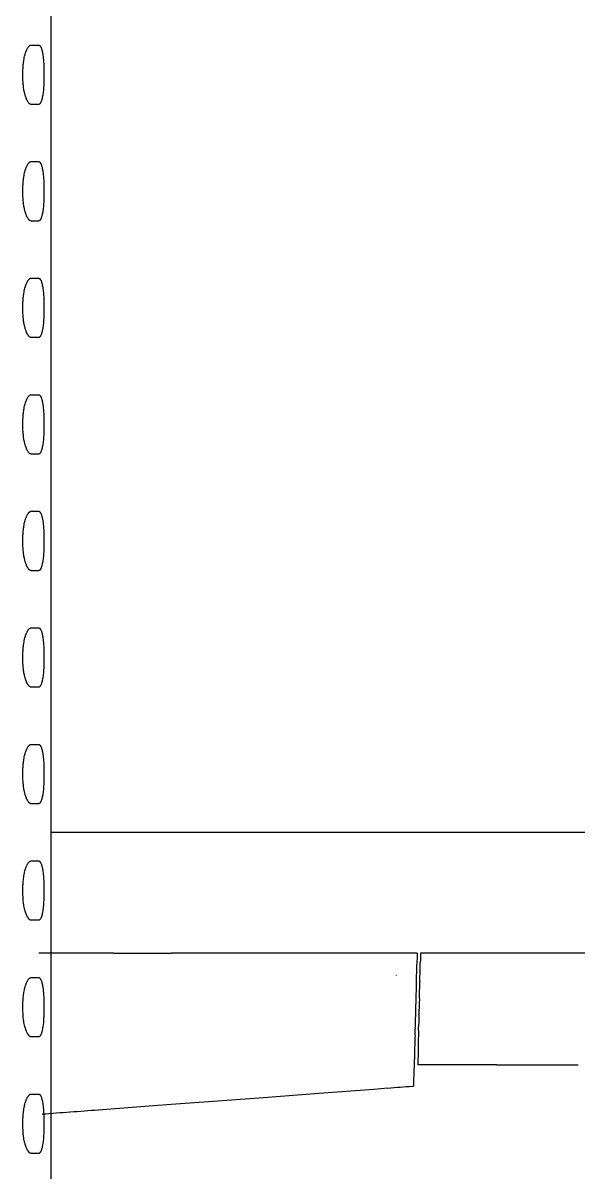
# Model space of a CAD drawing. Extents: x -62750 to 17911, y -49048 to 6133.
# Drawn here: x 1635 to 4178, y -31781 to -26522 of the extents above; entities that cross this region are included whole.
import ezdxf

# ---------------------------------------------------------------- set-up
doc = ezdxf.new("R2010")
doc.units = 0
doc.linetypes.add('DASHED', pattern=[15, 12, -3])
doc.layers.get('0').update_dxf_attribs({"linetype": 'CONTINUOUS'})

msp = doc.modelspace()

# ---------------------------------------------------------------- linework, layer by layer
at = {"color": 7}
for p, q in [((1763.7, -42697.5), (1763.7, -25158.8)), ((1673.6, -26623), (1706.6, -26623)), ((1731, -26745), (1731, -26773)), ((1706.6, -26895), (1673.6, -26895)), ((1673.6, -27156.4), (1706.6, -27156.4)), ((1635.1, -27306.4), (1635.1, -27278.4)), ((1706.6, -27428.4), (1673.6, -27428.4)), ((1673.6, -27689.8), (1706.6, -27689.8)), ((1635.1, -27839.8), (1635.1, -27811.8)), ((1706.6, -27961.8), (1673.6, -27961.8)), ((1673.6, -28223.2), (1706.6, -28223.2)), ((1635.1, -28373.2), (1635.1, -28345.2)), ((1706.6, -28495.2), (1673.6, -28495.2)), ((1673.6, -28756.6), (1706.6, -28756.6)), ((1635.1, -28906.6), (1635.1, -28878.6)), ((1706.6, -29028.6), (1673.6, -29028.6)), ((1673.6, -29290), (1706.6, -29290)), ((1731, -29412), (1731, -29440)), ((1706.6, -29562), (1673.6, -29562)), ((1673.6, -29823.4), (1706.6, -29823.4)), ((1731, -29945.4), (1731, -29973.4)), ((1706.6, -30095.4), (1673.6, -30095.4)), ((1673.6, -30356.8), (1706.6, -30356.8)), ((1731, -30478.8), (1731, -30506.8)), ((1706.6, -30628.8), (1673.6, -30628.8)), ((2391.1, -30779), (2313.6, -30779)), ((2565.6, -30779), (2391.1, -30779)), ((2732.8, -30779), (2565.6, -30779)), ((2814.9, -30779), (2732.8, -30779)), ((3074.5, -30779), (2814.9, -30779)), ((3307.3, -30779), (3074.5, -30779)), ((3441.3, -30779), (3307.3, -30779)), ((3804.1, -30779.2), (3456.7, -30779.2)), ((4259.7, -30779.2), (3804.1, -30779.2)), ((1673.6, -30890.2), (1706.6, -30890.2)), ((3436, -31009.3), (3438.3, -30909.3)), ((1731, -31012.2), (1731, -31040.2)), ((1706.6, -31162.2), (1673.6, -31162.2)), ((1673.6, -31423.6), (1706.6, -31423.6)), ((2485.5, -31457.9), (2737.8, -31438.9)), ((2737.8, -31438.9), (2814.9, -31433.1)), ((2814.9, -31433.1), (2990, -31420)), ((2990, -31420), (3242.1, -31401)), ((3242.1, -31401), (3307.3, -31396.1)), ((1980.4, -31495.7), (2233.1, -31476.8)), ((2233.1, -31476.8), (2313.6, -31470.8)), ((1731, -31545.6), (1731, -31573.6)), ((1706.6, -31695.6), (1673.6, -31695.6))]:
    msp.add_line(p, q, dxfattribs=at)
at = {"color": 7, "ltscale": 0.35}
for p, q in [((1635.1, -26759), (1635.1, -26745)), ((1635.1, -26773), (1635.1, -26759)), ((1731, -27278.4), (1731, -27292.4)), ((1731, -27292.4), (1731, -27306.4)), ((1731, -27811.8), (1731, -27825.8)), ((1731, -27825.8), (1731, -27839.8)), ((1731, -28345.2), (1731, -28359.2)), ((1731, -28359.2), (1731, -28373.2)), ((1731, -28878.6), (1731, -28892.6)), ((1731, -28892.6), (1731, -28906.6)), ((1635.1, -29426), (1635.1, -29412)), ((1635.1, -29440), (1635.1, -29426)), ((1635.1, -29959.4), (1635.1, -29945.4)), ((1635.1, -29973.4), (1635.1, -29959.4)), ((1635.1, -30492.8), (1635.1, -30478.8)), ((1635.1, -30506.8), (1635.1, -30492.8)), ((1635.1, -31026.2), (1635.1, -31012.2)), ((1635.1, -31040.2), (1635.1, -31026.2)), ((1635.1, -31559.6), (1635.1, -31545.6)), ((1635.1, -31573.6), (1635.1, -31559.6))]:
    msp.add_line(p, q, dxfattribs=at)
at = {"color": 7, "linetype": 'DASHED', "ltscale": 0.03623}
msp.add_line((3344.6, -30881.2), (3344.6, -30882.7), dxfattribs=at)
at = {"color": 7, "ltscale": 0.123324}
msp.add_line((3438.3, -30909.3), (3438.5, -30904.4), dxfattribs=at)
at = {"color": 7, "ltscale": 0.083815}
msp.add_line((3453.7, -30907.4), (3453.6, -30910.7), dxfattribs=at)
at = {"color": 7, "ltscale": 0.061442}
msp.add_line((3435.9, -31011.7), (3436, -31009.3), dxfattribs=at)
at = {"color": 7, "ltscale": 0.268784}
msp.add_line((3447, -31134.8), (3446.8, -31145.6), dxfattribs=at)
at = {"color": 7, "ltscale": 0.111529}
msp.add_line((3419.3, -31387.7), (3423.7, -31387.4), dxfattribs=at)
at = {"color": 7}
for points in [[(1635.1, -26745), (1635.1, -26738.8), (1635.3, -26732.6), (1635.5, -26728.2), (1635.7, -26723.9), (1636, -26719.8), (1636.3, -26715.6), (1636.7, -26711.7), (1637.1, -26707.8), (1637.5, -26704), (1638, -26700.2), (1638.5, -26696.6), (1639.1, -26693.1), (1640.2, -26686.7), (1641.4, -26680.4), (1642.7, -26674.6), (1644, -26669.4), (1645.4, -26664.3), (1646.9, -26659.4), (1648.3, -26655.3), (1649.7, -26651.3), (1651.3, -26647.5), (1652.9, -26644), (1653.7, -26642.3), (1654.5, -26640.6), (1656.1, -26637.7), (1657.7, -26635.1), (1659.3, -26632.8), (1660.1, -26631.7), (1660.9, -26630.7), (1661.7, -26629.8), (1662.5, -26628.9), (1663.6, -26627.8), (1664.6, -26626.9), (1665.7, -26626), (1666.5, -26625.4), (1667.3, -26624.9), (1668.6, -26624.2), (1669.8, -26623.7), (1671.1, -26623.3), (1672.4, -26623.1), (1673.6, -26623)], [(1706.6, -26623), (1707.5, -26623.1), (1708.4, -26623.3), (1709.2, -26623.6), (1710.1, -26624), (1710.9, -26624.6), (1711.8, -26625.2), (1712.6, -26626.1), (1713.2, -26626.7), (1713.7, -26627.3), (1714.7, -26628.8), (1715.6, -26630.1), (1716.4, -26631.6), (1717.2, -26633.2), (1717.8, -26634.5), (1718.4, -26635.9), (1719.5, -26638.8), (1720.5, -26641.8), (1721.5, -26645.3), (1722.5, -26649.1), (1723.5, -26653.3), (1724.4, -26657.8), (1724.9, -26660.7), (1725.5, -26663.8), (1726.4, -26670.1), (1727.3, -26676.6), (1728.1, -26683.4), (1728.8, -26690.4)], [(1728.8, -26690.4), (1729.2, -26695.5), (1729.6, -26700.7), (1730.1, -26709.4), (1730.5, -26718.2), (1730.8, -26727), (1731, -26736), (1731, -26745)], [(1673.6, -26895), (1672.4, -26894.9), (1671.2, -26894.7), (1670.1, -26894.4), (1669.1, -26894), (1668, -26893.5), (1666.9, -26892.8), (1666.2, -26892.3), (1665.5, -26891.8), (1664, -26890.6), (1662.6, -26889.2), (1661.2, -26887.6), (1659.8, -26885.9), (1658.5, -26884), (1657.1, -26881.9), (1656.3, -26880.5), (1655.4, -26879.1), (1654.6, -26877.5), (1653.7, -26875.8), (1652.1, -26872.4), (1650.6, -26868.7), (1649.2, -26865.2), (1647.8, -26861.5), (1646.5, -26857.6), (1645.3, -26853.6), (1644.6, -26850.8), (1643.8, -26848.1), (1643.1, -26845.2), (1642.4, -26842.2), (1641.5, -26838), (1640.6, -26833.7), (1639.8, -26829.2), (1639, -26824.3), (1638.2, -26819.3), (1637.5, -26814.2), (1636.9, -26808.7), (1636.4, -26803.1), (1635.9, -26797.2), (1635.6, -26791.2), (1635.3, -26785.1), (1635.1, -26779.1), (1635.1, -26773)], [(1731, -26773), (1731, -26780.6), (1730.9, -26788.1), (1730.6, -26798.2), (1730.2, -26807.5), (1729.7, -26815.9), (1729.1, -26823.7), (1728.5, -26830.7), (1727.8, -26837.2), (1727.1, -26843.1), (1726.3, -26848.8), (1725.5, -26853.8), (1724.7, -26858.7), (1723.7, -26863.8), (1722.5, -26868.7), (1722, -26871), (1721.3, -26873.3), (1720.7, -26875.4), (1720.1, -26877.5), (1719.1, -26880.4), (1718, -26883), (1717, -26885.2), (1715.9, -26887.3), (1715.4, -26888.3), (1714.8, -26889.1), (1714.3, -26889.9), (1713.7, -26890.7), (1712.9, -26891.6), (1712.2, -26892.4), (1711.4, -26893.1), (1710.8, -26893.5), (1710.2, -26893.9), (1709.3, -26894.4), (1708.4, -26894.7), (1707.5, -26894.9), (1706.6, -26895)], [(1635.1, -27278.4), (1635.1, -27272.2), (1635.3, -27266), (1635.5, -27261.6), (1635.7, -27257.3), (1636, -27253.1), (1636.3, -27249), (1636.7, -27245.1), (1637.1, -27241.2), (1637.5, -27237.3), (1638, -27233.6), (1638.5, -27230), (1639.1, -27226.5), (1640.2, -27220.1), (1641.4, -27213.8), (1642.7, -27208), (1644, -27202.8), (1645.4, -27197.7), (1646.9, -27192.8), (1648.3, -27188.7), (1649.7, -27184.7), (1651.3, -27180.9), (1652.9, -27177.3), (1653.7, -27175.7), (1654.5, -27174), (1656.1, -27171.1), (1657.7, -27168.5), (1659.3, -27166.2), (1660.1, -27165.1), (1660.9, -27164.1), (1661.7, -27163.2), (1662.5, -27162.3), (1663.6, -27161.2), (1664.6, -27160.3), (1665.7, -27159.4), (1666.5, -27158.8), (1667.3, -27158.3), (1668.6, -27157.6), (1669.8, -27157.1), (1671.1, -27156.7), (1672.4, -27156.5), (1673.6, -27156.4)], [(1706.6, -27156.4), (1707.5, -27156.5), (1708.4, -27156.7), (1709.2, -27157), (1710.1, -27157.4), (1710.9, -27158), (1711.8, -27158.7), (1712.6, -27159.5), (1713.2, -27160.1), (1713.7, -27160.7), (1714.7, -27162.2), (1715.6, -27163.5), (1716.4, -27165), (1717.2, -27166.6), (1717.8, -27167.9), (1718.4, -27169.3), (1719.5, -27172.2), (1720.5, -27175.2), (1721.5, -27178.7), (1722.5, -27182.5), (1723.5, -27186.7), (1724.4, -27191.2), (1724.9, -27194.1), (1725.5, -27197.2), (1726.4, -27203.5), (1727.3, -27210), (1728.1, -27216.8), (1728.8, -27223.8)], [(1728.8, -27223.8), (1729.2, -27228.9), (1729.6, -27234.1), (1730.1, -27242.8), (1730.5, -27251.6), (1730.8, -27260.4), (1731, -27269.4), (1731, -27278.4)], [(1673.6, -27428.4), (1672.4, -27428.3), (1671.2, -27428.1), (1670.1, -27427.8), (1669.1, -27427.4), (1668, -27426.9), (1666.9, -27426.2), (1666.2, -27425.8), (1665.5, -27425.2), (1664, -27424), (1662.6, -27422.6), (1661.2, -27421), (1659.8, -27419.3), (1658.5, -27417.4), (1657.1, -27415.3), (1656.3, -27413.9), (1655.4, -27412.5), (1654.6, -27410.9), (1653.7, -27409.2), (1652.1, -27405.8), (1650.6, -27402.1), (1649.2, -27398.6), (1647.8, -27394.9), (1646.5, -27391), (1645.3, -27387), (1644.6, -27384.2), (1643.8, -27381.5), (1643.1, -27378.6), (1642.4, -27375.6), (1641.5, -27371.4), (1640.6, -27367.1), (1639.8, -27362.6), (1639, -27357.7), (1638.2, -27352.7), (1637.5, -27347.6), (1636.9, -27342.1), (1636.4, -27336.5), (1635.9, -27330.6), (1635.6, -27324.6), (1635.3, -27318.5), (1635.1, -27312.5), (1635.1, -27306.4)], [(1731, -27306.4), (1731, -27313.9), (1730.9, -27321.4), (1730.6, -27331.6), (1730.2, -27340.9), (1729.7, -27349.3), (1729.1, -27357.1), (1728.5, -27364.1), (1727.8, -27370.6), (1727.1, -27376.5), (1726.3, -27382.2), (1725.5, -27387.2), (1724.7, -27392.1), (1723.7, -27397.2), (1722.5, -27402.1), (1722, -27404.4), (1721.3, -27406.7), (1720.7, -27408.8), (1720.1, -27410.9), (1719.1, -27413.8), (1718, -27416.4), (1717, -27418.6), (1715.9, -27420.7), (1715.4, -27421.7), (1714.8, -27422.5), (1714.3, -27423.3), (1713.7, -27424.1), (1712.9, -27425), (1712.2, -27425.8), (1711.4, -27426.5), (1710.8, -27426.9), (1710.2, -27427.3), (1709.3, -27427.8), (1708.4, -27428.1), (1707.5, -27428.3), (1706.6, -27428.4)], [(1635.1, -27811.8), (1635.1, -27805.6), (1635.3, -27799.4), (1635.5, -27795), (1635.7, -27790.7), (1636, -27786.5), (1636.3, -27782.4), (1636.7, -27778.5), (1637.1, -27774.6), (1637.5, -27770.8), (1638, -27767), (1638.5, -27763.4), (1639.1, -27759.9), (1640.2, -27753.5), (1641.4, -27747.2), (1642.7, -27741.4), (1644, -27736.2), (1645.4, -27731.1), (1646.9, -27726.2), (1648.3, -27722.1), (1649.7, -27718.1), (1651.3, -27714.3), (1652.9, -27710.8), (1653.7, -27709.1), (1654.5, -27707.4), (1656.1, -27704.5), (1657.7, -27701.9), (1659.3, -27699.6), (1660.1, -27698.5), (1660.9, -27697.5), (1661.7, -27696.6), (1662.5, -27695.7), (1663.6, -27694.6), (1664.6, -27693.7), (1665.7, -27692.8), (1666.5, -27692.2), (1667.3, -27691.7), (1668.6, -27691), (1669.8, -27690.5), (1671.1, -27690.1), (1672.4, -27689.9), (1673.6, -27689.8)], [(1706.6, -27689.8), (1707.5, -27689.9), (1708.4, -27690.1), (1709.2, -27690.4), (1710.1, -27690.8), (1710.9, -27691.4), (1711.8, -27692.1), (1712.6, -27692.9), (1713.2, -27693.5), (1713.7, -27694.1), (1714.7, -27695.6), (1715.6, -27696.9), (1716.4, -27698.4), (1717.2, -27700), (1717.8, -27701.3), (1718.4, -27702.7), (1719.5, -27705.6), (1720.5, -27708.6), (1721.5, -27712.1), (1722.5, -27715.9), (1723.5, -27720.1), (1724.4, -27724.6), (1724.9, -27727.5), (1725.5, -27730.6), (1726.4, -27736.9), (1727.3, -27743.4), (1728.1, -27750.2), (1728.8, -27757.2)], [(1728.8, -27757.2), (1729.2, -27762.3), (1729.6, -27767.5), (1730.1, -27776.2), (1730.5, -27785), (1730.8, -27793.8), (1731, -27802.8), (1731, -27811.8)], [(1673.6, -27961.8), (1672.4, -27961.7), (1671.2, -27961.5), (1670.1, -27961.2), (1669.1, -27960.8), (1668, -27960.3), (1666.9, -27959.6), (1666.2, -27959.2), (1665.5, -27958.6), (1664, -27957.4), (1662.6, -27956), (1661.2, -27954.4), (1659.8, -27952.7), (1658.5, -27950.8), (1657.1, -27948.7), (1656.3, -27947.3), (1655.4, -27945.9), (1654.6, -27944.3), (1653.7, -27942.6), (1652.1, -27939.2), (1650.6, -27935.5), (1649.2, -27932), (1647.8, -27928.3), (1646.5, -27924.4), (1645.3, -27920.4), (1644.6, -27917.6), (1643.8, -27914.9), (1643.1, -27912), (1642.4, -27909), (1641.5, -27904.8), (1640.6, -27900.5), (1639.8, -27896), (1639, -27891.1), (1638.2, -27886.1), (1637.5, -27881), (1636.9, -27875.5), (1636.4, -27869.9), (1635.9, -27864), (1635.6, -27858), (1635.3, -27851.9), (1635.1, -27845.9), (1635.1, -27839.8)], [(1731, -27839.8), (1731, -27847.3), (1730.9, -27854.8), (1730.6, -27865), (1730.2, -27874.3), (1729.7, -27882.7), (1729.1, -27890.5), (1728.5, -27897.5), (1727.8, -27904), (1727.1, -27909.9), (1726.3, -27915.6), (1725.5, -27920.6), (1724.7, -27925.5), (1723.7, -27930.6), (1722.5, -27935.5), (1722, -27937.8), (1721.3, -27940.1), (1720.7, -27942.2), (1720.1, -27944.3), (1719.1, -27947.2), (1718, -27949.8), (1717, -27952), (1715.9, -27954.1), (1715.4, -27955.1), (1714.8, -27955.9), (1714.3, -27956.7), (1713.7, -27957.5), (1712.9, -27958.4), (1712.2, -27959.2), (1711.4, -27959.9), (1710.8, -27960.3), (1710.2, -27960.7), (1709.3, -27961.2), (1708.4, -27961.5), (1707.5, -27961.7), (1706.6, -27961.8)], [(1635.1, -28345.2), (1635.1, -28339), (1635.3, -28332.8), (1635.5, -28328.4), (1635.7, -28324.1), (1636, -28319.9), (1636.3, -28315.8), (1636.7, -28311.9), (1637.1, -28308), (1637.5, -28304.2), (1638, -28300.4), (1638.5, -28296.8), (1639.1, -28293.3), (1640.2, -28286.9), (1641.4, -28280.6), (1642.7, -28274.8), (1644, -28269.6), (1645.4, -28264.5), (1646.9, -28259.6), (1648.3, -28255.5), (1649.7, -28251.5), (1651.3, -28247.7), (1652.9, -28244.2), (1653.7, -28242.5), (1654.5, -28240.8), (1656.1, -28237.9), (1657.7, -28235.3), (1659.3, -28233), (1660.1, -28231.9), (1660.9, -28230.9), (1661.7, -28230), (1662.5, -28229.1), (1663.6, -28228), (1664.6, -28227.1), (1665.7, -28226.2), (1666.5, -28225.6), (1667.3, -28225.1), (1668.6, -28224.4), (1669.8, -28223.9), (1671.1, -28223.5), (1672.4, -28223.3), (1673.6, -28223.2)], [(1706.6, -28223.2), (1707.5, -28223.3), (1708.4, -28223.5), (1709.2, -28223.8), (1710.1, -28224.2), (1710.9, -28224.8), (1711.8, -28225.5), (1712.6, -28226.3), (1713.2, -28226.9), (1713.7, -28227.5), (1714.7, -28229), (1715.6, -28230.3), (1716.4, -28231.8), (1717.2, -28233.4), (1717.8, -28234.7), (1718.4, -28236.1), (1719.5, -28239), (1720.5, -28242), (1721.5, -28245.5), (1722.5, -28249.3), (1723.5, -28253.5), (1724.4, -28258), (1724.9, -28260.9), (1725.5, -28264), (1726.4, -28270.3), (1727.3, -28276.8), (1728.1, -28283.6), (1728.8, -28290.6)], [(1728.8, -28290.6), (1729.2, -28295.7), (1729.6, -28300.9), (1730.1, -28309.6), (1730.5, -28318.4), (1730.8, -28327.2), (1731, -28336.2), (1731, -28345.2)], [(1673.6, -28495.2), (1672.4, -28495.1), (1671.2, -28494.9), (1670.1, -28494.6), (1669.1, -28494.2), (1668, -28493.7), (1666.9, -28493), (1666.2, -28492.5), (1665.5, -28492), (1664, -28490.8), (1662.6, -28489.4), (1661.2, -28487.8), (1659.8, -28486.1), (1658.5, -28484.2), (1657.1, -28482.1), (1656.3, -28480.7), (1655.4, -28479.3), (1654.6, -28477.7), (1653.7, -28476), (1652.1, -28472.6), (1650.6, -28468.9), (1649.2, -28465.4), (1647.8, -28461.7), (1646.5, -28457.8), (1645.3, -28453.8), (1644.6, -28451), (1643.8, -28448.3), (1643.1, -28445.4), (1642.4, -28442.4), (1641.5, -28438.2), (1640.6, -28433.9), (1639.8, -28429.4), (1639, -28424.5), (1638.2, -28419.5), (1637.5, -28414.4), (1636.9, -28408.9), (1636.4, -28403.3), (1635.9, -28397.4), (1635.6, -28391.4), (1635.3, -28385.3), (1635.1, -28379.3), (1635.1, -28373.2)], [(1731, -28373.2), (1731, -28380.7), (1730.9, -28388.2), (1730.6, -28398.4), (1730.2, -28407.7), (1729.7, -28416.1), (1729.1, -28423.9), (1728.5, -28430.9), (1727.8, -28437.4), (1727.1, -28443.3), (1726.3, -28449), (1725.5, -28454), (1724.7, -28458.9), (1723.7, -28464), (1722.5, -28468.9), (1722, -28471.2), (1721.3, -28473.5), (1720.7, -28475.6), (1720.1, -28477.7), (1719.1, -28480.6), (1718, -28483.2), (1717, -28485.4), (1715.9, -28487.5), (1715.4, -28488.5), (1714.8, -28489.3), (1714.3, -28490.1), (1713.7, -28490.9), (1712.9, -28491.8), (1712.2, -28492.6), (1711.4, -28493.3), (1710.8, -28493.8), (1710.2, -28494.1), (1709.3, -28494.6), (1708.4, -28494.9), (1707.5, -28495.1), (1706.6, -28495.2)], [(1635.1, -28878.6), (1635.1, -28872.4), (1635.3, -28866.2), (1635.5, -28861.8), (1635.7, -28857.5), (1636, -28853.3), (1636.3, -28849.2), (1636.7, -28845.3), (1637.1, -28841.4), (1637.5, -28837.5), (1638, -28833.8), (1638.5, -28830.2), (1639.1, -28826.7), (1640.2, -28820.3), (1641.4, -28814), (1642.7, -28808.2), (1644, -28803), (1645.4, -28797.9), (1646.9, -28793), (1648.3, -28788.9), (1649.7, -28784.9), (1651.3, -28781.1), (1652.9, -28777.6), (1653.7, -28775.9), (1654.5, -28774.2), (1656.1, -28771.3), (1657.7, -28768.7), (1659.3, -28766.4), (1660.1, -28765.3), (1660.9, -28764.3), (1661.7, -28763.4), (1662.5, -28762.5), (1663.6, -28761.4), (1664.6, -28760.5), (1665.7, -28759.6), (1666.5, -28759), (1667.3, -28758.5), (1668.6, -28757.8), (1669.8, -28757.3), (1671.1, -28756.9), (1672.4, -28756.7), (1673.6, -28756.6)], [(1706.6, -28756.6), (1707.5, -28756.7), (1708.4, -28756.9), (1709.2, -28757.2), (1710.1, -28757.6), (1710.9, -28758.2), (1711.8, -28758.8), (1712.6, -28759.7), (1713.2, -28760.3), (1713.7, -28760.9), (1714.7, -28762.4), (1715.6, -28763.7), (1716.4, -28765.2), (1717.2, -28766.8), (1717.8, -28768.1), (1718.4, -28769.5), (1719.5, -28772.4), (1720.5, -28775.4), (1721.5, -28778.9), (1722.5, -28782.7), (1723.5, -28786.9), (1724.4, -28791.4), (1724.9, -28794.3), (1725.5, -28797.4), (1726.4, -28803.7), (1727.3, -28810.2), (1728.1, -28817), (1728.8, -28824)], [(1728.8, -28824), (1729.2, -28829.1), (1729.6, -28834.3), (1730.1, -28843), (1730.5, -28851.8), (1730.8, -28860.6), (1731, -28869.6), (1731, -28878.6)], [(1673.6, -29028.6), (1672.4, -29028.5), (1671.2, -29028.3), (1670.1, -29028), (1669.1, -29027.6), (1668, -29027.1), (1666.9, -29026.4), (1666.2, -29025.9), (1665.5, -29025.4), (1664, -29024.2), (1662.6, -29022.8), (1661.2, -29021.2), (1659.8, -29019.5), (1658.5, -29017.6), (1657.1, -29015.5), (1656.3, -29014.1), (1655.4, -29012.7), (1654.6, -29011.1), (1653.7, -29009.4), (1652.1, -29006), (1650.6, -29002.3), (1649.2, -28998.8), (1647.8, -28995.1), (1646.5, -28991.2), (1645.3, -28987.2), (1644.6, -28984.4), (1643.8, -28981.7), (1643.1, -28978.8), (1642.4, -28975.8), (1641.5, -28971.6), (1640.6, -28967.3), (1639.8, -28962.8), (1639, -28957.9), (1638.2, -28952.9), (1637.5, -28947.8), (1636.9, -28942.3), (1636.4, -28936.7), (1635.9, -28930.8), (1635.6, -28924.8), (1635.3, -28918.7), (1635.1, -28912.7), (1635.1, -28906.6)], [(1731, -28906.6), (1731, -28914.1), (1730.9, -28921.6), (1730.6, -28931.8), (1730.2, -28941.1), (1729.7, -28949.5), (1729.1, -28957.3), (1728.5, -28964.3), (1727.8, -28970.8), (1727.1, -28976.7), (1726.3, -28982.4), (1725.5, -28987.4), (1724.7, -28992.3), (1723.7, -28997.4), (1722.5, -29002.3), (1722, -29004.6), (1721.3, -29006.9), (1720.7, -29009), (1720.1, -29011.1), (1719.1, -29014), (1718, -29016.6), (1717, -29018.8), (1715.9, -29020.9), (1715.4, -29021.9), (1714.8, -29022.7), (1714.3, -29023.5), (1713.7, -29024.3), (1712.9, -29025.2), (1712.2, -29026), (1711.4, -29026.7), (1710.8, -29027.1), (1710.2, -29027.5), (1709.3, -29028), (1708.4, -29028.3), (1707.5, -29028.5), (1706.6, -29028.6)], [(1635.1, -29412), (1635.1, -29405.8), (1635.3, -29399.6), (1635.5, -29395.2), (1635.7, -29390.9), (1636, -29386.8), (1636.3, -29382.6), (1636.7, -29378.7), (1637.1, -29374.8), (1637.5, -29371), (1638, -29367.2), (1638.5, -29363.6), (1639.1, -29360.1), (1640.2, -29353.7), (1641.4, -29347.4), (1642.7, -29341.6), (1644, -29336.4), (1645.4, -29331.3), (1646.9, -29326.4), (1648.3, -29322.3), (1649.7, -29318.3), (1651.3, -29314.5), (1652.9, -29311), (1653.7, -29309.3), (1654.5, -29307.6), (1656.1, -29304.7), (1657.7, -29302.1), (1659.3, -29299.8), (1660.1, -29298.7), (1660.9, -29297.7), (1661.7, -29296.8), (1662.5, -29295.9), (1663.6, -29294.8), (1664.6, -29293.9), (1665.7, -29293), (1666.5, -29292.4), (1667.3, -29291.9), (1668.6, -29291.2), (1669.8, -29290.7), (1671.1, -29290.3), (1672.4, -29290.1), (1673.6, -29290)], [(1706.6, -29290), (1707.5, -29290.1), (1708.4, -29290.3), (1709.2, -29290.6), (1710.1, -29291), (1710.9, -29291.6), (1711.8, -29292.2), (1712.6, -29293.1), (1713.2, -29293.7), (1713.7, -29294.3), (1714.7, -29295.8), (1715.6, -29297.1), (1716.4, -29298.6), (1717.2, -29300.2), (1717.8, -29301.5), (1718.4, -29302.9), (1719.5, -29305.8), (1720.5, -29308.8), (1721.5, -29312.3), (1722.5, -29316.1), (1723.5, -29320.3), (1724.4, -29324.8), (1724.9, -29327.7), (1725.5, -29330.8), (1726.4, -29337.1), (1727.3, -29343.6), (1728.1, -29350.4), (1728.8, -29357.4)], [(1728.8, -29357.4), (1729.2, -29362.5), (1729.6, -29367.7), (1730.1, -29376.4), (1730.5, -29385.2), (1730.8, -29394), (1731, -29403), (1731, -29412)], [(1673.6, -29562), (1672.4, -29561.9), (1671.2, -29561.7), (1670.1, -29561.4), (1669.1, -29561), (1668, -29560.5), (1666.9, -29559.8), (1666.2, -29559.3), (1665.5, -29558.8), (1664, -29557.6), (1662.6, -29556.2), (1661.2, -29554.6), (1659.8, -29552.9), (1658.5, -29551), (1657.1, -29548.9), (1656.3, -29547.5), (1655.4, -29546.1), (1654.6, -29544.5), (1653.7, -29542.8), (1652.1, -29539.4), (1650.6, -29535.7), (1649.2, -29532.2), (1647.8, -29528.5), (1646.5, -29524.6), (1645.3, -29520.6), (1644.6, -29517.8), (1643.8, -29515.1), (1643.1, -29512.2), (1642.4, -29509.2), (1641.5, -29505), (1640.6, -29500.7), (1639.8, -29496.2), (1639, -29491.3), (1638.2, -29486.3), (1637.5, -29481.2), (1636.9, -29475.7), (1636.4, -29470.1), (1635.9, -29464.2), (1635.6, -29458.2), (1635.3, -29452.1), (1635.1, -29446.1), (1635.1, -29440)], [(1731, -29440), (1731, -29447.6), (1730.9, -29455.1), (1730.6, -29465.2), (1730.2, -29474.5), (1729.7, -29482.9), (1729.1, -29490.7), (1728.5, -29497.7), (1727.8, -29504.2), (1727.1, -29510.1), (1726.3, -29515.8), (1725.5, -29520.8), (1724.7, -29525.7), (1723.7, -29530.8), (1722.5, -29535.7), (1722, -29538), (1721.3, -29540.3), (1720.7, -29542.4), (1720.1, -29544.5), (1719.1, -29547.4), (1718, -29550), (1717, -29552.2), (1715.9, -29554.3), (1715.4, -29555.3), (1714.8, -29556.1), (1714.3, -29556.9), (1713.7, -29557.7), (1712.9, -29558.6), (1712.2, -29559.4), (1711.4, -29560.1), (1710.8, -29560.5), (1710.2, -29560.9), (1709.3, -29561.4), (1708.4, -29561.7), (1707.5, -29561.9), (1706.6, -29562)], [(1635.1, -29945.4), (1635.1, -29939.2), (1635.3, -29933), (1635.5, -29928.6), (1635.7, -29924.3), (1636, -29920.2), (1636.3, -29916), (1636.7, -29912.1), (1637.1, -29908.2), (1637.5, -29904.4), (1638, -29900.6), (1638.5, -29897), (1639.1, -29893.5), (1640.2, -29887.1), (1641.4, -29880.8), (1642.7, -29875), (1644, -29869.8), (1645.4, -29864.7), (1646.9, -29859.8), (1648.3, -29855.7), (1649.7, -29851.7), (1651.3, -29847.9), (1652.9, -29844.3), (1653.7, -29842.7), (1654.5, -29841), (1656.1, -29838.1), (1657.7, -29835.5), (1659.3, -29833.2), (1660.1, -29832.1), (1660.9, -29831.1), (1661.7, -29830.2), (1662.5, -29829.3), (1663.6, -29828.2), (1664.6, -29827.3), (1665.7, -29826.4), (1666.5, -29825.8), (1667.3, -29825.3), (1668.6, -29824.6), (1669.8, -29824.1), (1671.1, -29823.7), (1672.4, -29823.5), (1673.6, -29823.4)], [(1706.6, -29823.4), (1707.5, -29823.5), (1708.4, -29823.7), (1709.2, -29824), (1710.1, -29824.4), (1710.9, -29825), (1711.8, -29825.7), (1712.6, -29826.5), (1713.2, -29827.1), (1713.7, -29827.7), (1714.7, -29829.2), (1715.6, -29830.5), (1716.4, -29832), (1717.2, -29833.6), (1717.8, -29834.9), (1718.4, -29836.3), (1719.5, -29839.2), (1720.5, -29842.2), (1721.5, -29845.7), (1722.5, -29849.5), (1723.5, -29853.7), (1724.4, -29858.2), (1724.9, -29861.1), (1725.5, -29864.2), (1726.4, -29870.5), (1727.3, -29877), (1728.1, -29883.8), (1728.8, -29890.8)], [(1728.8, -29890.8), (1729.2, -29895.9), (1729.6, -29901.1), (1730.1, -29909.8), (1730.5, -29918.6), (1730.8, -29927.4), (1731, -29936.4), (1731, -29945.4)], [(1673.6, -30095.4), (1672.4, -30095.3), (1671.2, -30095.1), (1670.1, -30094.8), (1669.1, -30094.4), (1668, -30093.9), (1666.9, -30093.2), (1666.2, -30092.8), (1665.5, -30092.2), (1664, -30091), (1662.6, -30089.6), (1661.2, -30088), (1659.8, -30086.3), (1658.5, -30084.4), (1657.1, -30082.3), (1656.3, -30080.9), (1655.4, -30079.5), (1654.6, -30077.9), (1653.7, -30076.2), (1652.1, -30072.8), (1650.6, -30069.1), (1649.2, -30065.6), (1647.8, -30061.9), (1646.5, -30058), (1645.3, -30054), (1644.6, -30051.2), (1643.8, -30048.5), (1643.1, -30045.6), (1642.4, -30042.7), (1641.5, -30038.4), (1640.6, -30034.1), (1639.8, -30029.6), (1639, -30024.7), (1638.2, -30019.7), (1637.5, -30014.6), (1636.9, -30009.1), (1636.4, -30003.5), (1635.9, -29997.6), (1635.6, -29991.6), (1635.3, -29985.5), (1635.1, -29979.5), (1635.1, -29973.4)], [(1731, -29973.4), (1731, -29981), (1730.9, -29988.5), (1730.6, -29998.6), (1730.2, -30007.9), (1729.7, -30016.3), (1729.1, -30024.1), (1728.5, -30031.1), (1727.8, -30037.6), (1727.1, -30043.5), (1726.3, -30049.2), (1725.5, -30054.2), (1724.7, -30059.1), (1723.7, -30064.2), (1722.5, -30069.1), (1722, -30071.4), (1721.3, -30073.7), (1720.7, -30075.8), (1720.1, -30077.9), (1719.1, -30080.8), (1718, -30083.4), (1717, -30085.6), (1715.9, -30087.7), (1715.4, -30088.7), (1714.8, -30089.5), (1714.3, -30090.3), (1713.7, -30091.1), (1712.9, -30092), (1712.2, -30092.8), (1711.4, -30093.5), (1710.8, -30093.9), (1710.2, -30094.3), (1709.3, -30094.8), (1708.4, -30095.1), (1707.5, -30095.3), (1706.6, -30095.4)], [(6121.8, -30226.6), (5086.1, -30226.6), (3503.4, -30226.5), (2431.4, -30226.6), (1763.7, -30226.8)], [(1635.1, -30478.8), (1635.2, -30471.3), (1635.3, -30467.5), (1635.4, -30463.8), (1635.7, -30458.8), (1636, -30453.9), (1636.4, -30449), (1637, -30442.9), (1637.6, -30436.8), (1638.4, -30430.9), (1639.4, -30425), (1640.4, -30419.3), (1641.5, -30413.7), (1642.7, -30408.3), (1644, -30403), (1645.4, -30397.9), (1646.9, -30393), (1647.7, -30390.6), (1648.6, -30388.3), (1649.4, -30386.1), (1650.2, -30383.9), (1651.4, -30381.1), (1652.6, -30378.4), (1653.8, -30375.8), (1655.1, -30373.3), (1656.5, -30370.9), (1657.9, -30368.7), (1659.3, -30366.6), (1660.8, -30364.7), (1662.2, -30363), (1663.7, -30361.5), (1664.8, -30360.5), (1665.9, -30359.7), (1667, -30358.9), (1668, -30358.3), (1669.1, -30357.8), (1670.2, -30357.4), (1671.2, -30357.1), (1672.4, -30356.9), (1673.6, -30356.8)], [(1706.6, -30356.8), (1707.6, -30356.9), (1708.6, -30357.1), (1709.5, -30357.5), (1710.5, -30358), (1711.4, -30358.7), (1712, -30359.2), (1712.6, -30359.8), (1713.1, -30360.4), (1713.7, -30361.1), (1714.4, -30362.1), (1715.5, -30363.9), (1716.6, -30365.9), (1717.7, -30368.1), (1718.7, -30370.5), (1719.7, -30373.3), (1720.6, -30375.9), (1721.4, -30378.6), (1722.3, -30382.1), (1723.2, -30386.1), (1724.1, -30390.2), (1724.9, -30394.6), (1725.8, -30399.6), (1726.6, -30404.8), (1727.5, -30411.9), (1728.3, -30419.3), (1729, -30426.9), (1729.3, -30430.5), (1729.8, -30438), (1730.3, -30446.7), (1730.4, -30448.8), (1730.7, -30458.8), (1730.9, -30468.8), (1731, -30478.8)], [(1673.6, -30628.8), (1672.4, -30628.7), (1671.1, -30628.5), (1669.8, -30628.1), (1668.6, -30627.6), (1667.3, -30626.9), (1666.5, -30626.4), (1665.7, -30625.8), (1664.9, -30625.2), (1664.1, -30624.5), (1663.1, -30623.5), (1662.3, -30622.6), (1661.5, -30621.7), (1660.6, -30620.8), (1659.8, -30619.7), (1659, -30618.7), (1658.3, -30617.5), (1656.7, -30615), (1655.1, -30612.3), (1653.8, -30609.7), (1652.4, -30606.9), (1650.9, -30603.4), (1649.3, -30599.5), (1647.8, -30595.3), (1646.4, -30591), (1645, -30586.1), (1643.6, -30581), (1642.9, -30578.1), (1642.2, -30575.2), (1640.9, -30569.3), (1639.8, -30563.2), (1639.2, -30559.8), (1638.7, -30556.4), (1638.2, -30552.9), (1637.5, -30547.4), (1636.8, -30541.6), (1636.5, -30537.8), (1636.1, -30534), (1635.7, -30527.3), (1635.4, -30520.5), (1635.2, -30513.7), (1635.1, -30506.8)], [(1731, -30506.8), (1730.9, -30516.6), (1730.7, -30526.4), (1730.4, -30536.1), (1729.9, -30545.7), (1729.6, -30550.4), (1729.3, -30555), (1728.8, -30561.2), (1728.2, -30567.2), (1727.6, -30573), (1726.7, -30579.7), (1725.8, -30586.2), (1725.2, -30589.3), (1724.7, -30592.4), (1723.8, -30596.8), (1722.9, -30601), (1721.9, -30605), (1720.9, -30608.7), (1719.7, -30612.3), (1719.1, -30614), (1718.5, -30615.6), (1717.7, -30617.6), (1716.8, -30619.5), (1715.9, -30621.2), (1715, -30622.7), (1714, -30624.1), (1713.1, -30625.3), (1712.1, -30626.3), (1711.1, -30627.1), (1710.1, -30627.8), (1709.6, -30628.1), (1709.1, -30628.3), (1708.6, -30628.5), (1708.1, -30628.6), (1707.3, -30628.8), (1706.6, -30628.8)], [(2049.4, -30779), (1821.7, -30779), (1707.9, -30779)], [(3438.5, -30904.4), (3439.8, -30845), (3440.5, -30815.3)], [(1635.1, -31012.2), (1635.2, -31004.7), (1635.3, -31000.9), (1635.4, -30997.2), (1635.7, -30992.2), (1636, -30987.3), (1636.4, -30982.4), (1637, -30976.3), (1637.6, -30970.2), (1638.4, -30964.3), (1639.4, -30958.4), (1640.4, -30952.7), (1641.5, -30947.1), (1642.6, -30942.1), (1643.8, -30937.2), (1645.1, -30932.4), (1646.5, -30927.8), (1648, -30923.4), (1649.5, -30919.2), (1651, -30915.3), (1652.6, -30911.7), (1653.5, -30909.9), (1654.3, -30908.2), (1655.2, -30906.6), (1656, -30905.1), (1657.5, -30902.7), (1659, -30900.4), (1660.6, -30898.4), (1661.4, -30897.4), (1662.2, -30896.5), (1662.9, -30895.7), (1663.7, -30894.9), (1664.8, -30893.9), (1665.9, -30893.1), (1667, -30892.3), (1668, -30891.7), (1669.1, -30891.2), (1670.2, -30890.8), (1671.2, -30890.5), (1672.4, -30890.3), (1673.6, -30890.2)], [(1706.6, -30890.2), (1707.6, -30890.3), (1708.6, -30890.5), (1709.5, -30890.9), (1710.5, -30891.4), (1711.4, -30892.1), (1712, -30892.6), (1712.6, -30893.2), (1713.1, -30893.8), (1713.7, -30894.5), (1714.4, -30895.5), (1715.5, -30897.3), (1716.6, -30899.3), (1717.7, -30901.5), (1718.7, -30903.9), (1719.7, -30906.7), (1720.6, -30909.3), (1721.4, -30912), (1722.3, -30915.5), (1723.2, -30919.5), (1724.1, -30923.6), (1724.9, -30928), (1725.8, -30933), (1726.6, -30938.2), (1727.5, -30945.3), (1728.3, -30952.7), (1729, -30960.3), (1729.3, -30963.9), (1729.8, -30971.9), (1730.3, -30980.3), (1730.6, -30987.8), (1730.8, -30995.9), (1731, -31004), (1731, -31012.2)], [(3451.7, -30984.9), (3451, -31010.5), (3450.3, -31036)], [(1673.6, -31162.2), (1672.4, -31162.1), (1671.1, -31161.9), (1669.8, -31161.5), (1668.6, -31161), (1667.3, -31160.3), (1666.5, -31159.8), (1665.7, -31159.2), (1664.9, -31158.6), (1664.1, -31157.9), (1663.1, -31156.9), (1662.3, -31156), (1661.5, -31155.1), (1660.6, -31154.2), (1659.8, -31153.1), (1659, -31152.1), (1658.3, -31150.9), (1656.7, -31148.4), (1655.1, -31145.7), (1653.8, -31143.1), (1652.4, -31140.3), (1650.9, -31136.8), (1649.3, -31132.9), (1647.8, -31128.7), (1646.4, -31124.4), (1645, -31119.5), (1643.6, -31114.4), (1642.9, -31111.5), (1642.2, -31108.6), (1640.9, -31102.7), (1639.8, -31096.6), (1639.2, -31093.2), (1638.7, -31089.8), (1638.2, -31086.3), (1637.5, -31080.8), (1636.8, -31075), (1636.5, -31071.2), (1636.1, -31067.4), (1635.7, -31060.7), (1635.4, -31053.9), (1635.2, -31047.1), (1635.1, -31040.2)], [(1731, -31040.2), (1730.9, -31050), (1730.7, -31059.8), (1730.4, -31069.5), (1729.9, -31079), (1729.6, -31083.8), (1729.3, -31088.5), (1728.9, -31093), (1728.5, -31097.5), (1727.9, -31103.4), (1727.2, -31109.2), (1726.5, -31114.8), (1726, -31118.2), (1725.4, -31121.6), (1724.9, -31124.9), (1724.3, -31128.1), (1723.4, -31132.2), (1722.5, -31136.1), (1721.5, -31139.8), (1720.6, -31143.1), (1719.6, -31146.2), (1718.5, -31149), (1717.4, -31151.7), (1716.4, -31153.6), (1715.4, -31155.4), (1714.4, -31157), (1713.6, -31158), (1712.9, -31158.9), (1712.1, -31159.7), (1711.3, -31160.4), (1710.5, -31161), (1709.7, -31161.4), (1708.9, -31161.8), (1708.1, -31162), (1707.3, -31162.2), (1706.6, -31162.2)], [(3449.6, -31060.7), (3448.7, -31088.1), (3447.7, -31115.3)], [(1635.1, -31545.6), (1635.2, -31538.1), (1635.3, -31534.3), (1635.4, -31530.6), (1635.7, -31525.6), (1636, -31520.7), (1636.4, -31515.8), (1637, -31509.7), (1637.6, -31503.6), (1638.4, -31497.7), (1639.4, -31491.8), (1640.4, -31486.1), (1641.5, -31480.5), (1642.7, -31475.1), (1644, -31469.8), (1645.4, -31464.7), (1646.9, -31459.8), (1647.7, -31457.4), (1648.6, -31455.1), (1649.4, -31452.9), (1650.2, -31450.7), (1651.4, -31447.9), (1652.6, -31445.2), (1653.8, -31442.6), (1655.1, -31440.1), (1656.5, -31437.7), (1657.9, -31435.5), (1659.3, -31433.4), (1660.8, -31431.5), (1662.2, -31429.8), (1663.7, -31428.3), (1664.8, -31427.3), (1665.9, -31426.5), (1667, -31425.7), (1668, -31425.1), (1669.1, -31424.6), (1670.2, -31424.2), (1671.2, -31423.9), (1672.4, -31423.7), (1673.6, -31423.6)], [(1706.6, -31423.6), (1707.6, -31423.7), (1708.6, -31423.9), (1709.5, -31424.3), (1710.5, -31424.8), (1711.4, -31425.5), (1712, -31426), (1712.6, -31426.6), (1713.1, -31427.2), (1713.7, -31427.9), (1714.4, -31428.9), (1715.5, -31430.7), (1716.6, -31432.7), (1717.7, -31434.9), (1718.7, -31437.3), (1719.7, -31440.1), (1720.6, -31442.7), (1721.4, -31445.4), (1722.3, -31448.9), (1723.2, -31452.9), (1724.1, -31457), (1724.9, -31461.4), (1725.8, -31466.4), (1726.6, -31471.6), (1727.5, -31478.7), (1728.3, -31486.1), (1729, -31493.7), (1729.3, -31497.3), (1729.8, -31504.8), (1730.3, -31513.5), (1730.4, -31515.6), (1730.7, -31525.6), (1730.9, -31535.6), (1731, -31545.6)], [(1673.6, -31695.6), (1672.4, -31695.5), (1671.1, -31695.3), (1669.8, -31694.9), (1668.6, -31694.4), (1667.3, -31693.7), (1666.5, -31693.2), (1665.7, -31692.6), (1664.9, -31692), (1664.1, -31691.3), (1663.1, -31690.3), (1662.3, -31689.4), (1661.5, -31688.5), (1660.6, -31687.6), (1659.8, -31686.5), (1659, -31685.5), (1658.3, -31684.3), (1656.7, -31681.8), (1655.1, -31679.1), (1653.8, -31676.5), (1652.4, -31673.7), (1650.9, -31670.2), (1649.3, -31666.3), (1647.8, -31662.1), (1646.4, -31657.8), (1645, -31652.9), (1643.6, -31647.8), (1642.9, -31644.9), (1642.2, -31642), (1640.9, -31636.1), (1639.8, -31630), (1639.2, -31626.6), (1638.7, -31623.2), (1638.2, -31619.7), (1637.5, -31614.2), (1636.8, -31608.4), (1636.5, -31604.6), (1636.1, -31600.8), (1635.7, -31594.1), (1635.4, -31587.3), (1635.2, -31580.5), (1635.1, -31573.6)], [(1731, -31573.6), (1730.9, -31583.4), (1730.7, -31593.2), (1730.4, -31602.9), (1729.9, -31612.4), (1729.6, -31617.2), (1729.3, -31621.9), (1728.9, -31626.4), (1728.5, -31630.9), (1727.9, -31636.8), (1727.2, -31642.6), (1726.5, -31648.2), (1726, -31651.6), (1725.4, -31655), (1724.9, -31658.3), (1724.3, -31661.5), (1723.4, -31665.6), (1722.5, -31669.5), (1721.5, -31673.2), (1720.6, -31676.5), (1719.6, -31679.6), (1718.5, -31682.4), (1717.4, -31685.1), (1716.4, -31687), (1715.4, -31688.8), (1714.4, -31690.4), (1713.6, -31691.4), (1712.9, -31692.3), (1712.1, -31693.1), (1711.3, -31693.8), (1710.5, -31694.4), (1709.7, -31694.8), (1708.9, -31695.2), (1708.1, -31695.4), (1707.3, -31695.6), (1706.6, -31695.6)]]:
    msp.add_lwpolyline(points, dxfattribs=at)
for centre, radius, start, end in [((2197.5, 3053764.2), 3084543.1, 269.9972518, 270.0021558), ((97147.7, -32851), 93729.4, 178.733292, 178.75549), ((86678.4, -32723.9), 83244.3, 178.66137, 178.686546), ((-45450.3, -29694.1), 48919, 358.57878, 358.68607), ((-34535.3, -29969.4), 38000.5, 358.46861, 358.58052), ((-9590.7, -30707.7), 13030.1, 358.49893, 358.66294), ((-8916.9, -30725.4), 12356.1, 358.329, 358.49937), ((-9628.4, -30659.7), 13084.1, 358.24402, 358.35211), ((-6889.7, -30789.9), 10328, 357.96515, 358.15902), ((-8004.4, -30752.6), 11443.2, 358.15155, 358.33153), ((-8489.5, -30648.6), 11946.4, 357.67758, 357.76086), ((103667.2, -34729.6), 100299.2, 177.958516, 177.980824), ((93546.6, -32580.3), 90111.2, 179.087683, 179.117736), ((3536, -31136.2), 89.1, 177.7219, 179.1078), ((110739.3, -34976.7), 107375.5, 177.982012, 178.067102), ((97384.4, -32638.6), 93949.5, 179.118214, 179.177964), ((3912.7, -2237250.2), 2205959.6, 90.0028234, 90.0121602), ((4054.1, -4203684), 4172393, 89.998295, 90.0034313), ((-81279, 1094703.5), 1129272, 274.2956742, 274.3013706), ((120710, -35315.5), 117352, 178.065969, 178.081787), ((-147977.3, 1968713.4), 2005822.5, 274.2801492, 274.2875053), ((-213937.2, 2851043), 2890614.2, 274.2903808, 274.2938027)]:
    msp.add_arc(centre, radius, start, end, dxfattribs=at)

doc.saveas('drawing.dxf')
